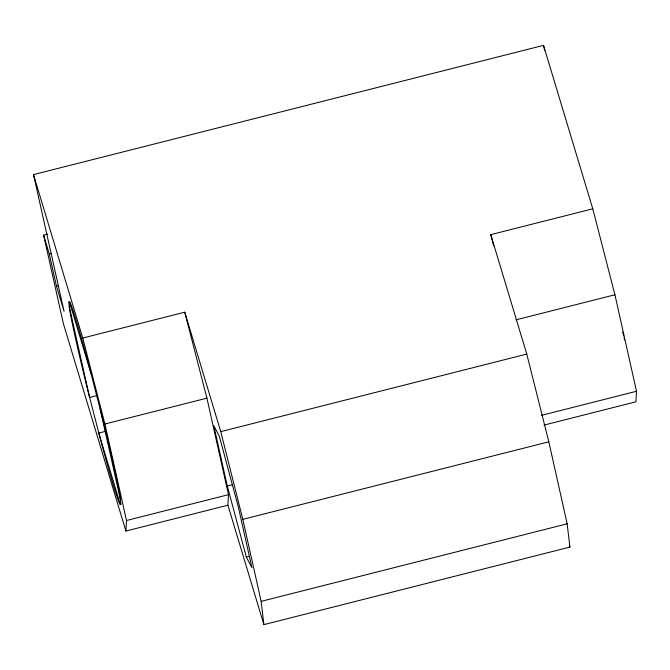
<?xml version="1.0" encoding="UTF-8"?>
<svg xmlns="http://www.w3.org/2000/svg" width="670" height="670" viewBox="0 0 670 670"><rect width="100%" height="100%" fill="white"/><g stroke="black" fill="none" stroke-linecap="round" stroke-linejoin="round"><path stroke-width="1" d="M82.762 338.04L184.761 312.195L206.913 398.164L228.487 494.661L227.901 505.197L125.901 531.05L126.479 520.515L104.914 424.01L82.762 338.04L33.5 174.602L543.521 45.367L592.774 208.805L614.926 294.775L636.5 391.272L635.922 401.807L544.015 425.098M125.901 531.05L63.382 323.61L43.609 235.145L47.662 234.115M43.609 235.145L49.287 254.005L51.322 253.486M49.287 254.005L56.481 286.174L58.474 285.663M71.204 305.822L69.236 306.324L89.596 397.436L96.505 395.685M493.639 245.773L490.775 234.651L592.774 208.805M104.914 424.01L206.913 398.164M515.959 319.85L614.926 294.775M105.684 431.296L98.775 433.046L120.24 504.267M184.761 312.195L220.757 431.631L526.771 354.087L548.822 441.806L567.155 523.814L569.91 547.089L263.896 624.633L227.901 505.197M227.289 486.018L213.797 425.659L219.366 436.338L238.428 507.383L251.92 567.741L246.351 557.063L227.289 486.018L232.339 484.745M126.479 520.515L228.487 494.661M541.569 415.333L636.5 391.272M263.896 624.633L261.141 601.35L242.816 519.351L548.822 441.806M246.351 557.063L249.374 556.293M261.141 601.35L567.155 523.814M490.775 234.651L526.771 354.087M569.307 545.104L569.91 547.089M69.471 301.961L90.936 373.182M56.481 286.174L64.06 311.316L33.5 174.602M220.757 431.631L242.816 519.351M543.521 45.367L544.66 50.468M100.115 408.784L120.483 499.904M622.773 332.085A105.291 3.735 75.8 0 1 623.619 335.829M624.063 337.831A105.291 3.735 75.8 0 1 624.541 339.983M69.814 302.036L68.75 301.802L69.462 308.468A105.291 3.735 75.8 0 0 87.435 388.885L100.952 441.329A105.291 3.735 75.8 0 0 119.897 504.192L120.96 504.426L120.248 497.76A105.291 3.735 75.8 0 0 102.276 417.343L88.758 364.899A105.291 3.735 75.8 0 0 69.814 302.036"/></g></svg>
